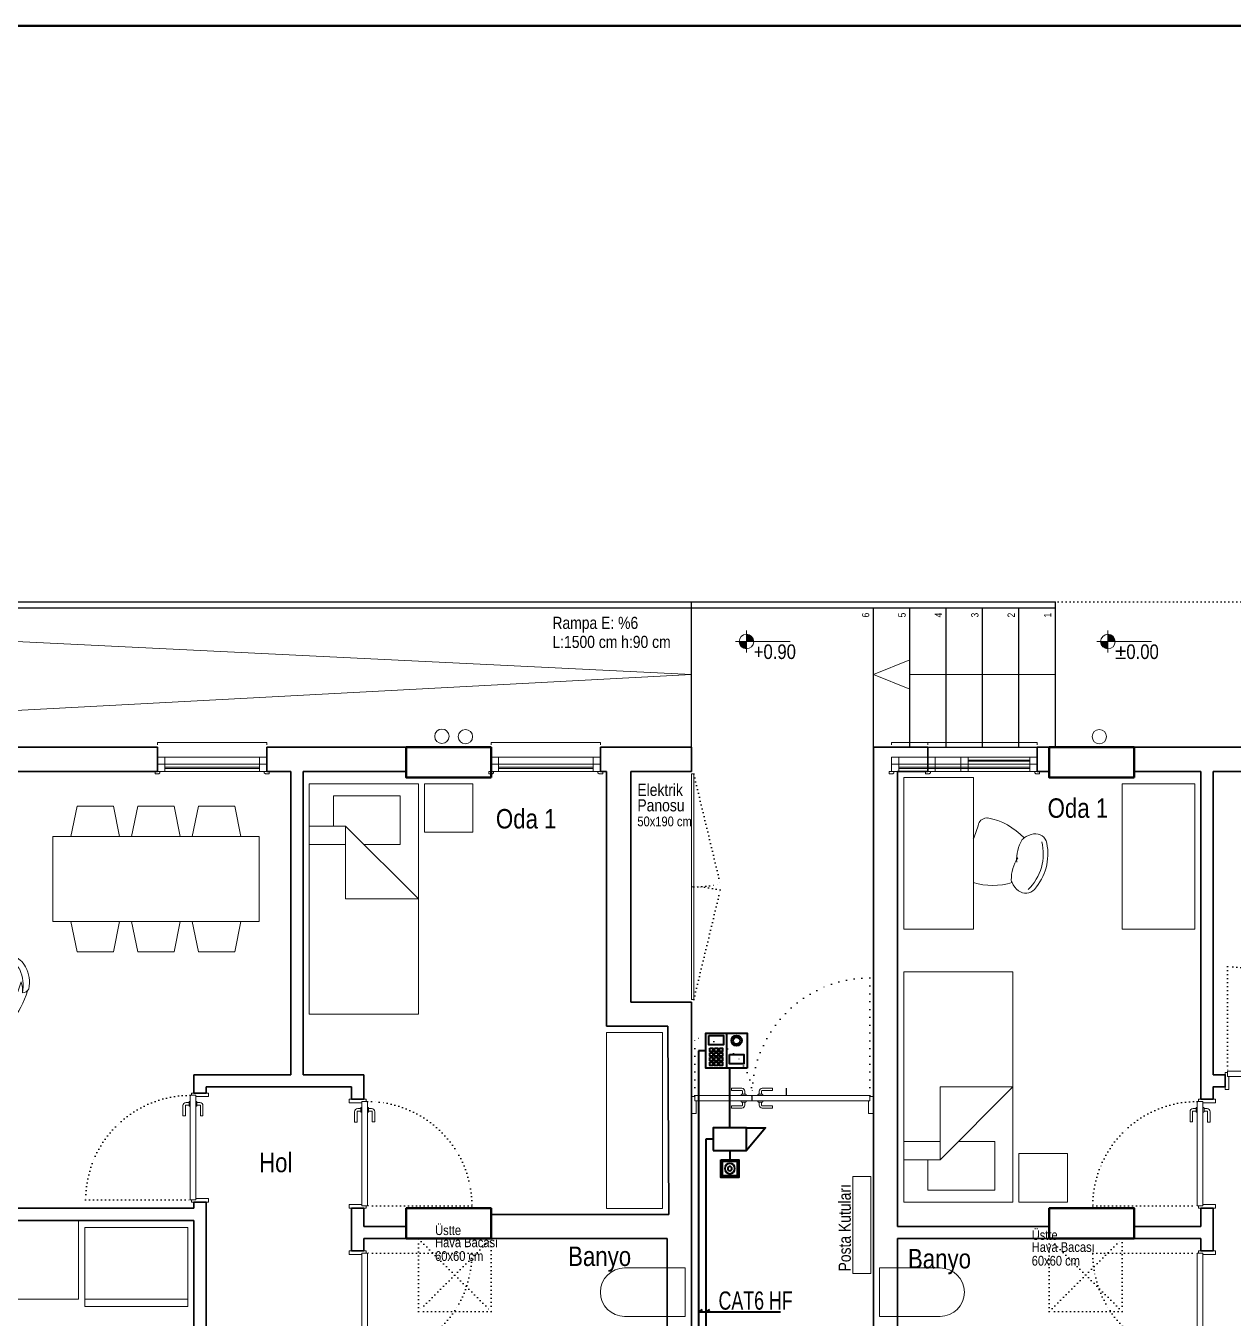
# Model space of a CAD drawing. Header units: millimetres. Extents: x 1852829 to 1882754, y -270850 to -231658.
# Drawn here: x 1857749 to 1858744, y -268915 to -267850 of the extents above; entities that cross this region are included whole.
import ezdxf
from ezdxf.enums import TextEntityAlignment as Align

# ---------------------------------------------------------------- set-up
doc = ezdxf.new("R2010")
doc.units = ezdxf.units.MM
for name, pattern in [('CONTINOUS', [0]), ('CONTINU', [0]), ('izdüşüm arka', [3.175, 0, -3.175])]:
    doc.linetypes.add(name, pattern=pattern)
for name, color, linetype, lineweight in [('a_ba', 6, 'Continuous', 50), ('a_doğrama', 251, 'Continuous', 20), ('a_duvar', 251, 'Continuous', 35), ('a_görünüş', 32, 'Continuous', 25), ('a_görünüş_ince', 8, 'Continuous', 20), ('a_izdüşüm_arka', 251, 'izdüşüm arka', 30), ('a_not_kot', 251, 'Continuous', 13), ('a_not_mahal', 253, 'Continuous', 5), ('a_not_misc', 144, 'Continuous', 5), ('a_not_text', 7, 'Continuous', 13), ('a_tefriş', 8, 'Continuous', 20), ('a_çerçeve_line', 7, 'Continuous', 50), ('diyafon', 6, 'Continuous', 40), ('m_yib', 65, 'Continuous', 20), ('Telefon', 2, 'CONTINOUS', 40)]:
    doc.layers.add(name, color=color, linetype=linetype, lineweight=lineweight)
doc.styles.add('Grupcad', font='arial.ttf', dxfattribs={"width": 0.7})
doc.styles.get("Standard").update_dxf_attribs({"font": 'ARIALN.TTF'})

# ---------------------------------------------------------------- blocks, each defined once
blk = doc.blocks.new('K2')
at = {"layer": 'a_doğrama', "color": 251, "linetype": 'Continuous'}
for p, q in [((-13, 88.1), (-13, 1.9)), ((-13, 88.1), (-8.5, 88.1)), ((-12, 90), (-12, 88.1)), ((-12, 90), (-10, 90)), ((-8.5, 88.1), (-8.5, 1.9)), ((-13, 1.9), (-8.5, 1.9)), ((-12, 0), (-12, 1.9)), ((-12, 0), (-10, 0))]:
    blk.add_line(p, q, dxfattribs=at)
for points in [[(0, 90), (2, 90), (2, 87), (-8.5, 87)], [(0, 0), (2, 0), (2, 3), (-8.5, 3)]]:
    blk.add_lwpolyline(points, dxfattribs=at)
at = {"layer": 'a_doğrama', "color": 251}
for points in [[(-14, 80.1), (-16.5, 80.1, 0.414214), (-17, 79.6), (-17, 71.1), (-19, 71.1), (-19, 79.6)], [(-13, 83.1), (-13.5, 83.1, 0.414214), (-14, 82.6), (-14, 79.6, 0.414214), (-13.5, 79.1), (-13, 79.1)], [(-8.5, 83.1), (-8, 83.1, -0.414214), (-7.5, 82.6), (-7.5, 79.6, -0.414214), (-8, 79.1), (-8.5, 79.1)], [(-7.5, 80.1), (-5, 80.1, -0.414214), (-4.5, 79.6), (-4.5, 71.1), (-2.5, 71.1), (-2.5, 79.6)]]:
    blk.add_lwpolyline(points, format="xyb", dxfattribs=at)
for points in [[(-16.5, 82.1), (-14, 82.1)], [(-5, 82.1), (-7.5, 82.1)]]:
    blk.add_lwpolyline(points, dxfattribs=at)
for centre, start, end in [((-16.5, 79.6), 90, 180), ((-5, 79.6), 0, 90)]:
    blk.add_arc(centre, 2.5, start, end, dxfattribs=at)
at = {"layer": 'a_izdüşüm_arka', "color": 251}
blk.add_lwpolyline([(-99.2, 1.9), (-13, 1.9)], dxfattribs=at)
blk.add_arc((-13, 1.9), 86.2, 90, 180, dxfattribs=at)
blk = doc.blocks.new('klozet')
at = {"layer": 'a_tefriş'}
blk.add_line((20, 0), (-20, 0), dxfattribs=at)
for points in [[(-20, 0), (-20, -15), (20, -15), (20, 0)], [(-20, -50), (-20, -15)], [(20, -50), (20, -15)]]:
    blk.add_lwpolyline(points, dxfattribs=at)
blk.add_arc((0, -50), 20, 180, 360, dxfattribs=at)
blk = doc.blocks.new('kapı_c_blok')
at = {"layer": 'a_doğrama', "linetype": 'Continuous'}
for p, q in [((5, 14), (7.9, 14)), ((5, 14), (5, 12)), ((54.9, 15), (7.9, 15)), ((7.9, 15), (7.9, 10.5)), ((54.9, 15), (54.9, 10.5)), ((55.1, 15), (152.1, 15)), ((55.1, 15), (55.1, 10.5)), ((152.1, 15), (152.1, 10.5)), ((155, 14), (152.1, 14)), ((155, 14), (155, 12)), ((54.9, 10.5), (7.9, 10.5)), ((55.1, 10.5), (152.1, 10.5))]:
    blk.add_line(p, q, dxfattribs=at)
at = {"layer": 'a_doğrama'}
for points in [[(47.1, 16), (47.1, 18.5, 0.414214), (46.6, 19), (38.1, 19), (38.1, 21), (46.6, 21)], [(50.1, 15), (50.1, 15.5, 0.414214), (49.6, 16), (46.6, 16, 0.414214), (46.1, 15.5), (46.1, 15)], [(59.9, 15), (59.9, 15.5, -0.414214), (60.4, 16), (63.4, 16, -0.414214), (63.9, 15.5), (63.9, 15)], [(62.9, 16), (62.9, 18.5, -0.414214), (63.4, 19), (71.9, 19), (71.9, 21), (63.4, 21)], [(47.1, 9.5), (47.1, 7, -0.414214), (46.6, 6.5), (38.1, 6.5), (38.1, 4.5), (46.6, 4.5)], [(50.1, 10.5), (50.1, 10, -0.414214), (49.6, 9.5), (46.6, 9.5, -0.414214), (46.1, 10), (46.1, 10.5)], [(59.9, 10.5), (59.9, 10, 0.414214), (60.4, 9.5), (63.4, 9.5, 0.414214), (63.9, 10), (63.9, 10.5)], [(62.9, 9.5), (62.9, 7, 0.414214), (63.4, 6.5), (71.9, 6.5), (71.9, 4.5), (63.4, 4.5)]]:
    blk.add_lwpolyline(points, format="xyb", dxfattribs=at)
for points in [[(49.1, 18.5), (49.1, 16)], [(60.9, 18.5), (60.9, 16)], [(49.1, 7), (49.1, 9.5)], [(60.9, 7), (60.9, 9.5)]]:
    blk.add_lwpolyline(points, dxfattribs=at)
at = {"layer": 'a_doğrama', "linetype": 'Continuous'}
for points in [[(5, 2), (5, 0), (9, 0), (9, 10.5)], [(155, 2), (155, 0), (151, 0), (151, 10.5)]]:
    blk.add_lwpolyline(points, dxfattribs=at)
at = {"layer": 'a_doğrama'}
for centre, start, end in [((46.6, 18.5), 359.9992, 89.9992), ((63.4, 18.5), 90.0008, 180.0008), ((46.6, 7), 269.9992, 359.9992), ((63.4, 7), 180.0008, 270.0008)]:
    blk.add_arc(centre, 2.5, start, end, dxfattribs=at)
at = {"layer": 'a_izdüşüm_arka', "ltscale": 2}
for points in [[(152.1, 15), (152.1, 112)], [(7.9, 15), (7.9, 62)]]:
    blk.add_lwpolyline(points, dxfattribs=at)
for centre, radius, start, end in [((152.2, 14.9), 97.1, 90.0857, 179.918), ((7.9, 15), 47, 359.9985, 90)]:
    blk.add_arc(centre, radius, start, end, dxfattribs=at)
blk = doc.blocks.new('90_p_c_blok')
at = {"layer": 'a_doğrama'}
for points in [[(1, 2), (-2, 2), (-2, 0), (2, 0), (2, 1), (1, 2)], [(89, 2), (92, 2), (92, 0), (88, 0), (88, 1), (89, 2)], [(84, -2.5), (6, -2.5)], [(84, -3.5), (6, -3.5)]]:
    blk.add_lwpolyline(points, dxfattribs=at)
for points in [[(0, 0), (6, 0), (6, -6), (0, -6)], [(0, -6), (6, -6), (6, -12), (0, -12)], [(84, 0), (90, 0), (90, -6), (84, -6)], [(84, -6), (90, -6), (90, -12), (84, -12)]]:
    blk.add_lwpolyline(points, close=True, dxfattribs=at)
at = {"layer": 'a_görünüş_ince'}
for points in [[(6, 0), (84, 0)], [(6, -6), (84, -6)], [(6, -6), (84, -6)], [(6, -12), (84, -12)], [(0, -22), (0, -24), (90, -24), (90, -22)]]:
    blk.add_lwpolyline(points, dxfattribs=at)
blk = doc.blocks.new('berjer')
at = {"layer": 'a_tefriş'}
for p, q in [((-45.1, 45.1), (-49.5, 40.8)), ((-45.1, 45.1), (-40.8, 49.5)), ((-41.4, 41.4), (-37.1, 45.7)), ((-41.4, 41.4), (-45.7, 37.1)), ((-31.3, 31.3), (-26.8, 35.8)), ((26.1, 19), (8.8, 36.2)), ((-31.3, 31.3), (-35.8, 26.8)), ((21, 13.6), (3.6, 31)), ((0, 0), (16.6, 16.6)), ((26.1, 18.7), (21, 13.6)), ((0, 0), (-16.6, -16.6)), ((-19, -26.1), (-36.2, -8.8)), ((-13.6, -21), (-31, -3.6)), ((-18.7, -26.1), (-13.6, -21))]:
    blk.add_line(p, q, dxfattribs=at)
for centre, radius, start, end in [((-25, 27.7), 27.3, 71.2858, 110.6993), ((-19.2, 48.9), 5.5, 350.3156, 56.9936), ((-29.8, 38.5), 15.5, 107.9156, 135), ((-29.8, 38.5), 10.2, 107.9156, 135), ((-23.7, 18.5), 31.1, 71.4354, 107.3961), ((-18.6, 23.9), 24.6, 78.6027, 99.5819), ((18.9, 123.1), 85.7, 240.9454, 245.5445), ((-45.7, -18.5), 69.9, 45.0971, 65.3824), ((-44.9, -17.5), 76, 45, 66.6891), ((-27.4, 24.8), 27.6, 159.0996, 198.2964), ((-38.5, 29.8), 15.5, 135, 162.0844), ((-18.2, 23.5), 31.5, 162.3914, 198.167), ((-38.5, 29.8), 10.2, 135, 162.0844), ((-21, 30), 8.21, 117.4936, 135.1057), ((-17.5, 23.2), 15.9, 57.4112, 117.4936), ((-53.9, -49.3), 97, 43.332, 62.3787), ((-23.4, 18.3), 25.2, 169.88, 190.627), ((-123.1, -18.9), 85.7, 24.4555, 29.0546), ((-23.2, 17.5), 15.9, 152.5064, 212.5888), ((-30, 21), 8.21, 134.8943, 152.5064), ((-49, 19.1), 5.5, 213.0064, 279.6844), ((17.5, 44.9), 76, 203.7042, 225), ((18.5, 45.7), 69.9, 204.6176, 224.9029), ((16.4, 16.9), 0.4, 315, 46.0366), ((110.8, 118.5), 138.4, 227.0869, 229.3484), ((20.8, 13.7), 0.2, 229.3484, 315), ((26, 18.9), 0.2, 315, 45), ((49.3, 53.9), 97, 207.6213, 226.668), ((-16.9, -16.4), 0.4, 223.9634, 315), ((-118.5, -110.8), 138.4, 40.6516, 42.9131), ((-13.7, -20.8), 0.2, 315, 40.6516), ((-18.9, -26), 0.2, 225, 315)]:
    blk.add_arc(centre, radius, start, end, dxfattribs=at)
blk = doc.blocks.new('tefriş_yatak tek')
at = {"layer": 'a_tefriş'}
for points in [[(0, -0.45), (-1.9, -0.45), (-1.9, 0.45), (0, 0.45)], [(-1.9, -0.5), (-1.5, -0.5), (-1.5, -0.9), (-1.9, -0.9)]]:
    blk.add_lwpolyline(points, close=True, dxfattribs=at)
for points in [[(-1.55, 0.45), (-1.55, 0.15), (-0.95, -0.45), (-0.95, 0.15), (-1.55, 0.15)], [(-1.4, 0.45), (-1.4, 0.15)], [(-1.4, 0), (-1.4, -0.3), (-1.8, -0.3), (-1.8, 0.25), (-1.55, 0.25)]]:
    blk.add_lwpolyline(points, dxfattribs=at)
blk = doc.blocks.new('tefriş_sandalye')
at = {"layer": 'a_tefriş'}
blk.add_line((0, -18), (0, 18), dxfattribs=at)
at = {"layer": 'a_tefriş', "extrusion": (0, 0, -1)}
for centre, major_axis, start_param, end_param in [((48.7, 10.5), (13, -13), 2.7784, 3.245118), ((43.2, 17.3), (6.76, 6.76), 4.815914, 6.34704), ((16.9, -5.5), (28.8, 28.8), 6.26556, 7.321949), ((16.9, -5.5), (28.8, 28.8), 6.26556, 7.321949), ((17, -5.7), (31.4, -31.4), -1.506941, -0.587454), ((16, -34.3), (38.7, 38.7), 5.200723, 5.79406), ((62.1, 15.1), (21.8, -21.8), 1.757107, 2.385975), ((62.1, 15.1), (21.8, -21.8), 1.757107, 2.385975), ((48.7, 10.5), (13, -13), 2.664537, 2.7784), ((48.7, 10.5), (13, -13), 2.664537, 2.7784), ((66.5, -1.2), (21.8, -21.8), 1.802816, 2.431683), ((66.5, -1.2), (21.8, -21.8), 1.802816, 2.431683), ((-154, -79.7), (117.3, -117.3), -1.166716, -1.087708), ((1.8, 18.5), (38.7, -38.7), -0.034473, 0.601946), ((52.6, -3.9), (13, -13), 1.410391, 1.524253), ((52.6, -3.9), (13, -13), 1.410391, 1.524253), ((52.6, -3.9), (13, 13), 2.514469, 2.981187), ((51.2, -12.6), (6.76, -6.76), -0.587454, 0.943672), ((11.1, -28.2), (4.99, -4.99), 0.687369, 2.053884)]:
    blk.add_ellipse(centre, major_axis=major_axis, ratio=1, start_param=start_param, end_param=end_param, dxfattribs=at)
blk = doc.blocks.new('sembol_kot')
at = {"layer": 'a_not_kot'}
for points in [[(0, 10), (0, 0), (10, 0, 0.414214)], [(0, 0), (-10, 0, 0.414214), (0, -10)]]:
    blk.add_hatch(color=256, dxfattribs=at).paths.add_polyline_path(points)
for p, q in [((0, 15), (0, -15)), ((-15, 0), (60, 0))]:
    blk.add_line(p, q, dxfattribs=at)
blk.add_circle((0, 0), 10, dxfattribs=at)
blk = doc.blocks.new('120_p_c_blok')
at = {"layer": 'a_doğrama'}
for points in [[(1, 2), (-2, 2), (-2, 0), (2, 0), (2, 1), (1, 2)], [(119, 2), (122, 2), (122, 0), (118, 0), (118, 1), (119, 2)], [(57, -2.5), (6, -2.5)], [(57, -3.5), (6, -3.5)], [(114, -8.5), (63, -8.5)], [(114, -9.5), (63, -9.5)]]:
    blk.add_lwpolyline(points, dxfattribs=at)
for points in [[(0, 0), (6, 0), (6, -6), (0, -6)], [(57, 0), (63, 0), (63, -6), (57, -6)], [(114, 0), (120, 0), (120, -6), (114, -6)], [(0, -6), (6, -6), (6, -12), (0, -12)], [(57, -6), (63, -6), (63, -12), (57, -12)], [(114, -6), (120, -6), (120, -12), (114, -12)]]:
    blk.add_lwpolyline(points, close=True, dxfattribs=at)
at = {"layer": 'a_görünüş_ince'}
for points in [[(6, 0), (57, 0)], [(63, 0), (114, 0)], [(6, -6), (57, -6)], [(6, -6), (57, -6)], [(63, -6), (114, -6)], [(63, -6), (114, -6)], [(6, -12), (57, -12)], [(63, -12), (114, -12)], [(0, -22), (0, -24), (120, -24), (120, -22)]]:
    blk.add_lwpolyline(points, dxfattribs=at)
blk = doc.blocks.new('DIAFON DIS UNITE-GORUNTULU')
at = {"layer": 'diyafon', "linetype": 'Continuous'}
blk.add_line((0, 0), (0, -28.7), dxfattribs=at)
blk.add_lwpolyline([(17, -28.7), (-17, -28.7), (-17, 0), (17, 0)], close=True, dxfattribs=at)
at = {"layer": 'diyafon', "color": 133, "linetype": 'Continuous'}
for points in [[(-14.6, -1.9), (-2.6, -1.9), (-2.6, -9.5), (-14.6, -9.5)], [(-13.8, -12.2), (-11.3, -12.2), (-11.3, -14.9), (-13.8, -14.9)], [(-13.8, -16.1), (-11.3, -16.1), (-11.3, -18.8), (-13.8, -18.8)], [(-13.8, -20), (-11.3, -20), (-11.3, -22.6), (-13.8, -22.6)], [(-9.8, -12.2), (-7.3, -12.2), (-7.3, -14.9), (-9.8, -14.9)], [(-9.8, -16.1), (-7.3, -16.1), (-7.3, -18.8), (-9.8, -18.8)], [(-9.8, -20), (-7.3, -20), (-7.3, -22.6), (-9.8, -22.6)], [(-5.9, -12.2), (-3.3, -12.2), (-3.3, -14.9), (-5.9, -14.9)], [(-5.9, -16.1), (-3.3, -16.1), (-3.3, -18.8), (-5.9, -18.8)], [(-5.9, -20), (-3.3, -20), (-3.3, -22.6), (-5.9, -22.6)], [(2.3, -17.5), (14.3, -17.5), (14.3, -25.1), (2.3, -25.1)], [(-13.8, -23.8), (-11.3, -23.8), (-11.3, -26.5), (-13.8, -26.5)], [(-9.8, -23.8), (-7.3, -23.8), (-7.3, -26.5), (-9.8, -26.5)], [(-5.9, -23.8), (-3.3, -23.8), (-3.3, -26.5), (-5.9, -26.5)]]:
    blk.add_lwpolyline(points, close=True, dxfattribs=at)
for radius in [4.28, 2.88]:
    blk.add_circle((8.3, -6), radius, dxfattribs=at)
blk = doc.blocks.new('DIAFON KAPI OTOMAT')
at = {"layer": 'diyafon', "linetype": 'Continuous'}
blk.add_line((13.7, 9.3), (13.7, 17), dxfattribs=at)
for points in [[(6.4, 17), (21, 17), (21, 31.6), (6.4, 31.6)], [(7.6, 18.2), (19.8, 18.2), (19.8, 30.4), (7.6, 30.4)], [(0, 9.3), (27.4, 9.3), (27.4, -9.3), (0, -9.3)]]:
    blk.add_lwpolyline(points, close=True, dxfattribs=at)
blk.add_lwpolyline([(27.4, -9.3), (43.1, -9.3), (27.4, 9.3)], dxfattribs=at)
at = {"layer": 'diyafon', "color": 133, "linetype": 'Continuous'}
for radius in [4.2, 1.75]:
    blk.add_circle((13.7, 24.3), radius, dxfattribs=at)

msp = doc.modelspace()

# ---------------------------------------------------------------- linework, layer by layer
at = {"layer": 'a_ba', "color": 253}
for points in [[(1858132.7, -268469.5), (1858132.7, -268444.5), (1858062.7, -268444.5), (1858062.7, -268469.5)], [(1858662.7, -268469.5), (1858662.7, -268444.5), (1858592.7, -268444.5), (1858592.7, -268469.5)], [(1858132.7, -268849.5), (1858132.7, -268824.5), (1858062.7, -268824.5), (1858062.7, -268849.5)], [(1858662.7, -268849.5), (1858662.7, -268824.5), (1858592.7, -268824.5), (1858592.7, -268849.5)]]:
    msp.add_lwpolyline(points, close=True, dxfattribs=at)
at = {"layer": 'a_doğrama'}
for points in [[(1858297.7, -268466.5), (1858297.7, -268652.5)], [(1858297.7, -268466.5), (1858299.7, -268466.5)], [(1858299.7, -268466.5), (1858299.7, -268652.5)], [(1858297.7, -268559.5), (1858299.7, -268559.5)], [(1858297.7, -268652.5), (1858299.7, -268652.5)]]:
    msp.add_lwpolyline(points, dxfattribs=at)
at = {"layer": 'a_duvar'}
for p, q in [((1857857.7, -268444.5), (1857652.7, -268444.5)), ((1857857.7, -268444.5), (1857857.7, -268464.5)), ((1858132.7, -268444.5), (1857947.7, -268444.5)), ((1857947.7, -268444.5), (1857947.7, -268464.5)), ((1858297.7, -268444.5), (1858222.7, -268444.5)), ((1858492.7, -268444.5), (1858447.7, -268444.5)), ((1858447.7, -268734.5), (1858447.7, -268444.5)), ((1858777.7, -268444.5), (1858582.7, -268444.5)), ((1857652.7, -268464.5), (1857857.7, -268464.5)), ((1857947.7, -268464.5), (1857967.7, -268464.5)), ((1857967.7, -268464.5), (1857967.7, -268714.5)), ((1857977.7, -268464.5), (1858062.7, -268464.5)), ((1857977.7, -268714.5), (1857977.7, -268464.5)), ((1858222.7, -268464.5), (1858227.7, -268464.5)), ((1858227.7, -268674.5), (1858227.7, -268464.5)), ((1858247.7, -268464.5), (1858297.7, -268464.5)), ((1858247.7, -268654.5), (1858247.7, -268464.5)), ((1858467.7, -268464.5), (1858492.7, -268464.5)), ((1858467.7, -268839.5), (1858467.7, -268464.5)), ((1858582.7, -268464.5), (1858592.7, -268464.5)), ((1858662.7, -268464.5), (1858717.7, -268464.5)), ((1858717.7, -268464.5), (1858717.7, -268734.5)), ((1858727.7, -268714.5), (1858727.7, -268464.5)), ((1858727.7, -268464.5), (1858777.7, -268464.5)), ((1858247.7, -268654.5), (1858297.7, -268654.5)), ((1858297.7, -268734.5), (1858297.7, -268654.5)), ((1858227.7, -268674.5), (1858278.4, -268674.5)), ((1858278.4, -268674.5), (1858279, -268829.6)), ((1857967.7, -268714.5), (1857887.7, -268714.5)), ((1857887.7, -268729.5), (1857887.7, -268714.5)), ((1858027.7, -268714.5), (1857977.7, -268714.5)), ((1857897.7, -268724.5), (1857897.7, -268729.5)), ((1857897.7, -268724.5), (1857977.7, -268724.5)), ((1857977.7, -268724.5), (1858017.7, -268724.5)), ((1858017.7, -268724.5), (1858017.7, -268734.5)), ((1858297.7, -269052), (1858297.7, -268732.5)), ((1858447.7, -269052), (1858447.7, -268744.5)), ((1857887.7, -268824.5), (1857887.7, -268819.5)), ((1857897.7, -268819.5), (1857897.7, -268954.5)), ((1857887.7, -268824.5), (1857342.7, -268824.5)), ((1858017.7, -268824.5), (1858017.7, -268859.5)), ((1858027.7, -268839.5), (1858027.7, -268824.5)), ((1858132.7, -268829.6), (1858279, -268829.6)), ((1858717.7, -268824.5), (1858717.7, -268839.5)), ((1858727.7, -268859.5), (1858727.7, -268824.5)), ((1857392.7, -268834.5), (1857887.7, -268834.5)), ((1857887.7, -268954.5), (1857887.7, -268834.5)), ((1858027.7, -268839.5), (1858062.7, -268839.5)), ((1858592.7, -268839.5), (1858467.7, -268839.5)), ((1858717.7, -268839.5), (1858662.7, -268839.5)), ((1858277.7, -268849.5), (1858027.7, -268849.5)), ((1858027.7, -268859.5), (1858027.7, -268849.5)), ((1858277.7, -268849.5), (1858277.7, -269034.5)), ((1858467.7, -268849.5), (1858592.7, -268849.5)), ((1858467.7, -269034.5), (1858467.7, -268849.5)), ((1858592.7, -268849.5), (1858717.7, -268849.5)), ((1858717.7, -268849.5), (1858717.7, -268859.5))]:
    msp.add_line(p, q, dxfattribs=at)
for points in [[(1858222.7, -268444.5), (1858222.7, -268464.5)], [(1858297.7, -268444.5), (1858297.7, -268464.5)], [(1858492.7, -268444.5), (1858492.7, -268464.5)], [(1858582.7, -268444.5), (1858582.7, -268464.5)], [(1858027.7, -268734.5), (1858027.7, -268714.5)], [(1858727.7, -268714.4), (1858737.7, -268714.4), (1858737.7, -268724.5), (1858727.7, -268724.5), (1858727.7, -268734.5)], [(1857887.7, -268729.5), (1857897.7, -268729.5)], [(1858017.7, -268734.5), (1858027.7, -268734.5)], [(1858447.7, -268734.5), (1858447.7, -268744.5)], [(1858717.7, -268734.5), (1858727.7, -268734.5)], [(1857887.7, -268819.5), (1857897.7, -268819.5)], [(1858027.7, -268824.5), (1858017.7, -268824.5)], [(1858717.7, -268824.5), (1858727.7, -268824.5)], [(1858017.7, -268859.5), (1858027.7, -268859.5)], [(1858717.7, -268859.5), (1858727.7, -268859.5)]]:
    msp.add_lwpolyline(points, dxfattribs=at)
at = {"layer": 'a_görünüş', "color": 251}
for p, q in [((1857053.2, -268324.5), (1858597.7, -268324.5)), ((1857058.2, -268329.5), (1858597.7, -268329.5)), ((1858447.7, -268444.5), (1858597.7, -268444.5))]:
    msp.add_line(p, q, dxfattribs=at)
for points in [[(1858297.7, -268444.5), (1858297.7, -268324.5)], [(1858447.7, -268444.5), (1858447.7, -268329.5)], [(1858477.7, -268444.5), (1858477.7, -268329.5)], [(1858507.7, -268444.5), (1858507.7, -268329.5)], [(1858537.7, -268444.5), (1858537.7, -268329.5)], [(1858567.7, -268444.5), (1858567.7, -268329.5)], [(1858597.7, -268444.5), (1858597.7, -268324.5)], [(1858376, -268731.5), (1858376, -268725.5)]]:
    msp.add_lwpolyline(points, dxfattribs=at)
at = {"layer": 'a_izdüşüm_arka'}
for p, q in [((1858072.7, -268909.5), (1858072.7, -268849.5)), ((1858132.7, -268849.5), (1858132.7, -268909.5)), ((1858592.7, -268909.5), (1858592.7, -268849.5)), ((1858652.7, -268849.5), (1858652.7, -268909.5)), ((1858132.7, -268909.5), (1858072.7, -268909.5)), ((1858652.7, -268909.5), (1858592.7, -268909.5))]:
    msp.add_line(p, q, dxfattribs=at)
for points in [[(1857322.7, -269064.5), (1857173.2, -269064.5), (1857173.2, -269049.5), (1857173.2, -269044.5), (1857152.7, -269044.5), (1857152.7, -268464.5), (1857173.2, -268464.5), (1857173.2, -268444.5), (1857322.7, -268444.5), (1857322.7, -268324.5), (1859402.7, -268324.5), (1859402.7, -268444.5), (1859552.3, -268444.5), (1859552.3, -268464.5), (1859572.7, -268464.5), (1859572.7, -269044.5), (1859552.3, -269044.5), (1859552.3, -269064.5), (1859402.7, -269064.5)], [(1858299.7, -268466.5), (1858321.5, -268556.9)], [(1858299.7, -268652.5), (1858321.5, -268562.1)], [(1858132.7, -268849.5), (1858072.7, -268909.5)], [(1858072.7, -268849.5), (1858132.7, -268909.5)], [(1858592.7, -268909.5), (1858652.7, -268849.5)], [(1858652.7, -268909.5), (1858592.7, -268849.5)]]:
    msp.add_lwpolyline(points, dxfattribs=at)
for centre, start, end in [((1858299.7, -268466.5), 270, 283.5253), ((1858299.7, -268652.5), 76.4747, 90)]:
    msp.add_arc(centre, 93, start, end, dxfattribs=at)
at = {"layer": 'a_not_misc'}
for points in [[(1857173.2, -268444.4), (1858297.7, -268384.5), (1857173.2, -268329.5)], [(1858447.7, -268384.5), (1858477.7, -268372.3)], [(1858447.7, -268384.5), (1858477.7, -268396.7)], [(1858477.7, -268384.5), (1858597.7, -268384.5)]]:
    msp.add_lwpolyline(points, dxfattribs=at)
at = {"layer": 'a_tefriş'}
msp.add_line((1857344.7, -268899.5), (1857792.7, -268899.5), dxfattribs=at)
for points in [[(1858530.1, -268469.5), (1858472.7, -268469.5), (1858472.7, -268594.5), (1858530.1, -268594.5)], [(1858652.7, -268594.5), (1858712.7, -268594.5), (1858712.7, -268474.5), (1858652.7, -268474.5)], [(1857941.4, -268518), (1857771.4, -268518), (1857771.4, -268588), (1857941.4, -268588)], [(1858227.7, -268679.5), (1858274, -268679.5), (1858274, -268824.6), (1858227.7, -268824.6)], [(1858430.7, -268878.4), (1858445.7, -268878.4), (1858445.7, -268798.4), (1858430.7, -268798.4)]]:
    msp.add_lwpolyline(points, close=True, dxfattribs=at)
for points in [[(1857786.4, -268518), (1857791.4, -268493), (1857821.4, -268493), (1857826.4, -268518)], [(1857836.4, -268518), (1857841.4, -268493), (1857871.4, -268493), (1857876.4, -268518)], [(1857886.4, -268518), (1857891.4, -268493), (1857921.4, -268493), (1857926.4, -268518)], [(1857786.4, -268588), (1857791.4, -268613), (1857821.4, -268613), (1857826.4, -268588)], [(1857836.4, -268588), (1857841.4, -268613), (1857871.4, -268613), (1857876.4, -268588)], [(1857886.4, -268588), (1857891.4, -268613), (1857921.4, -268613), (1857926.4, -268588)], [(1857792.7, -268899.5), (1857792.7, -268834.5)], [(1857882.7, -268840.5), (1857882.7, -268905.5), (1857797.7, -268905.5), (1857797.7, -268840.5), (1857882.7, -268840.5), (1857882.7, -268899.5), (1857797.7, -268899.5)]]:
    msp.add_lwpolyline(points, dxfattribs=at)
at = {"layer": 'a_çerçeve_line'}
msp.add_lwpolyline([(1872123.9, -270849.7), (1872123.9, -267849.7), (1853005.4, -267849.7), (1853005.4, -270849.7)], close=True, dxfattribs=at)
at = {"layer": 'diyafon', "color": 2}
for p, q in [((1858309.7, -268694.6), (1858303.7, -268694.6)), ((1858303.7, -268694.6), (1858303.7, -268950.6)), ((1858315.7, -268767.5), (1858309.7, -268767.5)), ((1858309.7, -268767.5), (1858309.7, -268950.6))]:
    msp.add_line(p, q, dxfattribs=at)
at = {"layer": 'diyafon'}
msp.add_line((1858329.4, -268758.2), (1858329.4, -268709), dxfattribs=at)
at = {"layer": 'm_yib'}
for centre in [(1858092.1, -268435.4), (1858111.5, -268435.7), (1858633.9, -268435.7)]:
    msp.add_circle(centre, 5.92, dxfattribs=at)
at = {"layer": 'Telefon', "color": 4, "linetype": 'CONTINU'}
for p, q in [((1858303.7, -268910), (1858307, -268908)), ((1858303.7, -268910), (1858371.2, -268910)), ((1858309.7, -268910), (1858313, -268908))]:
    msp.add_line(p, q, dxfattribs=at)

# ---------------------------------------------------------------- block references
at = {"rotation": 180}
for p in [(1857947.7, -268464.5), (1858222.7, -268464.5), (1858582.7, -268464.5)]:
    msp.add_blockref('90_p_c_blok', p, dxfattribs=at)
at = {"xscale": -1, "rotation": 180}
msp.add_blockref('120_p_c_blok', (1858462.7, -268464.5), dxfattribs=at)
at = {"layer": 'a_doğrama'}
msp.add_blockref('kapı_c_blok', (1858292.7, -268746.5), dxfattribs=at)
at = {"layer": 'a_duvar', "xscale": 0.6, "yscale": 0.6, "zscale": 0.6}
for p in [(1858343.1, -268357.3), (1858641, -268357.3)]:
    msp.add_blockref('sembol_kot', p, dxfattribs=at)
at = {"layer": 'a_izdüşüm_arka', "ltscale": 5}
for p, rotation in [((1858737.7, -268724.5), 269.9992036878906), ((1857897.7, -268819.5), 359.9992036878907), ((1858727.7, -268824.5), 359.9992036878907), ((1858017.7, -268859.5), 179.9992036878906)]:
    msp.add_blockref('K2', p, dxfattribs=dict(at, rotation=rotation))
at = {"layer": 'a_izdüşüm_arka', "ltscale": 5, "xscale": -1}
for p, rotation in [((1858017.7, -268824.5), 0.0007963121093723657), ((1858727.7, -268859.5), 180.0007963121094)]:
    msp.add_blockref('K2', p, dxfattribs=dict(at, rotation=rotation))
at = {"layer": 'a_tefriş', "yscale": 100, "zscale": 100}
for p, xscale, rotation in [((1858027.7, -268664.5), -100, 90), ((1858517.7, -268629.5), 100, 89.99999999999999)]:
    msp.add_blockref('tefriş_yatak tek', p, dxfattribs=dict(at, xscale=xscale, rotation=rotation))
at = {"layer": 'a_tefriş', "xscale": -1, "rotation": 180}
msp.add_blockref('tefriş_sandalye', (1858530.1, -268538), dxfattribs=at)
at = {"layer": 'a_tefriş', "rotation": 277.0132670416978}
msp.add_blockref('berjer', (1857700.4, -268666.4), dxfattribs=at)
at = {"layer": 'a_tefriş', "color": 113, "rotation": 270.000796339462}
msp.add_blockref('klozet', (1858292.7, -268893.7), dxfattribs=at)
at = {"layer": 'a_tefriş', "color": 113, "xscale": -1, "rotation": 89.99920366053803}
msp.add_blockref('klozet', (1858452.7, -268893.7), dxfattribs=at)
at = {"layer": 'diyafon', "linetype": 'Continuous'}
msp.add_blockref('DIAFON DIS UNITE-GORUNTULU', (1858326.7, -268680.3), dxfattribs=at)
at = {"layer": 'diyafon', "linetype": 'Continuous', "xscale": -1, "rotation": 180}
msp.add_blockref('DIAFON KAPI OTOMAT', (1858315.7, -268767.5), dxfattribs=at)

# ---------------------------------------------------------------- texts
at = {"layer": 'a_not_kot'}
for s, p in [('+0.90', (1858349.1, -268371.7)), ('%%P0.00', (1858647, -268371.7))]:
    msp.add_text(s, height=12, dxfattribs=at).set_placement(p)
at = {"layer": 'a_not_mahal'}
for s, height, p in [('Oda 1', 16, (1858591.3, -268502.6)), ('Oda 1', 16, (1858136.6, -268511.4)), ('50x190 cm', 8, (1858253.2, -268509.6)), ('Hol', 16, (1857941.4, -268794.8)), ('Banyo', 16, (1858196.1, -268872.1)), ('Banyo', 16, (1858476.2, -268874.1))]:
    msp.add_text(s, height=height, dxfattribs=at).set_placement(p)
at = {"layer": 'a_not_text'}
for s, height, p in [('Rampa E: %%%6', 10, (1858183.2, -268346.9)), ('L:1500 cm h:90 cm', 10, (1858183.2, -268362.6)), ('Elektrik ', 10, (1858253.2, -268484.6)), ('Panosu', 10, (1858253.2, -268497.3)), ('Üstte', 8, (1858086.5, -268846.6)), ('Üstte', 8, (1858578.2, -268850.6)), ('Hava Bacası', 8, (1858086.5, -268856.6)), ('Hava Bacası', 8, (1858578.2, -268860.5)), ('60x60 cm', 8, (1858086.5, -268867.9)), ('60x60 cm', 8, (1858578.2, -268871.8))]:
    msp.add_text(s, height=height, dxfattribs=at).set_placement(p)
for s, height, p in [('6', 6, (1858444.3, -268337.4)), ('5', 6, (1858474.3, -268337.4)), ('4', 6, (1858504.3, -268337.4)), ('3', 6, (1858534.3, -268337.4)), ('2', 6, (1858564.3, -268337.4)), ('1', 6, (1858594.3, -268337.4)), ('Posta Kutuları', 10, (1858429.1, -268876.6))]:
    msp.add_text(s, height=height, rotation=90, dxfattribs=at).set_placement(p)
at = {"layer": 'Telefon', "color": 4, "linetype": 'CONTINU', "style": 'Grupcad', "width": 0.7}
msp.add_text('CAT6 HF', height=15, dxfattribs=at).set_placement((1858320.1, -268900.6), align=Align.MIDDLE_LEFT)

doc.saveas('drawing.dxf')
